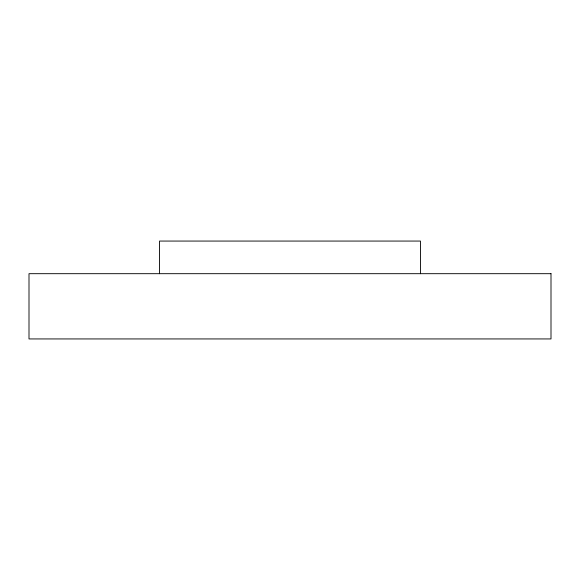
<?xml version="1.0" encoding="UTF-8"?>
<svg xmlns="http://www.w3.org/2000/svg" width="580" height="580" viewBox="0 0 580 580"><rect width="100%" height="100%" fill="white"/><g stroke="black" fill="none" stroke-linecap="round" stroke-linejoin="round"><path stroke-width="0.87" d="M420.464 273.688L420.464 241.062L159.536 241.062L159.536 273.688M551 273.688L29 273.688L29 338.938L551 338.938L551 273.688"/></g></svg>
